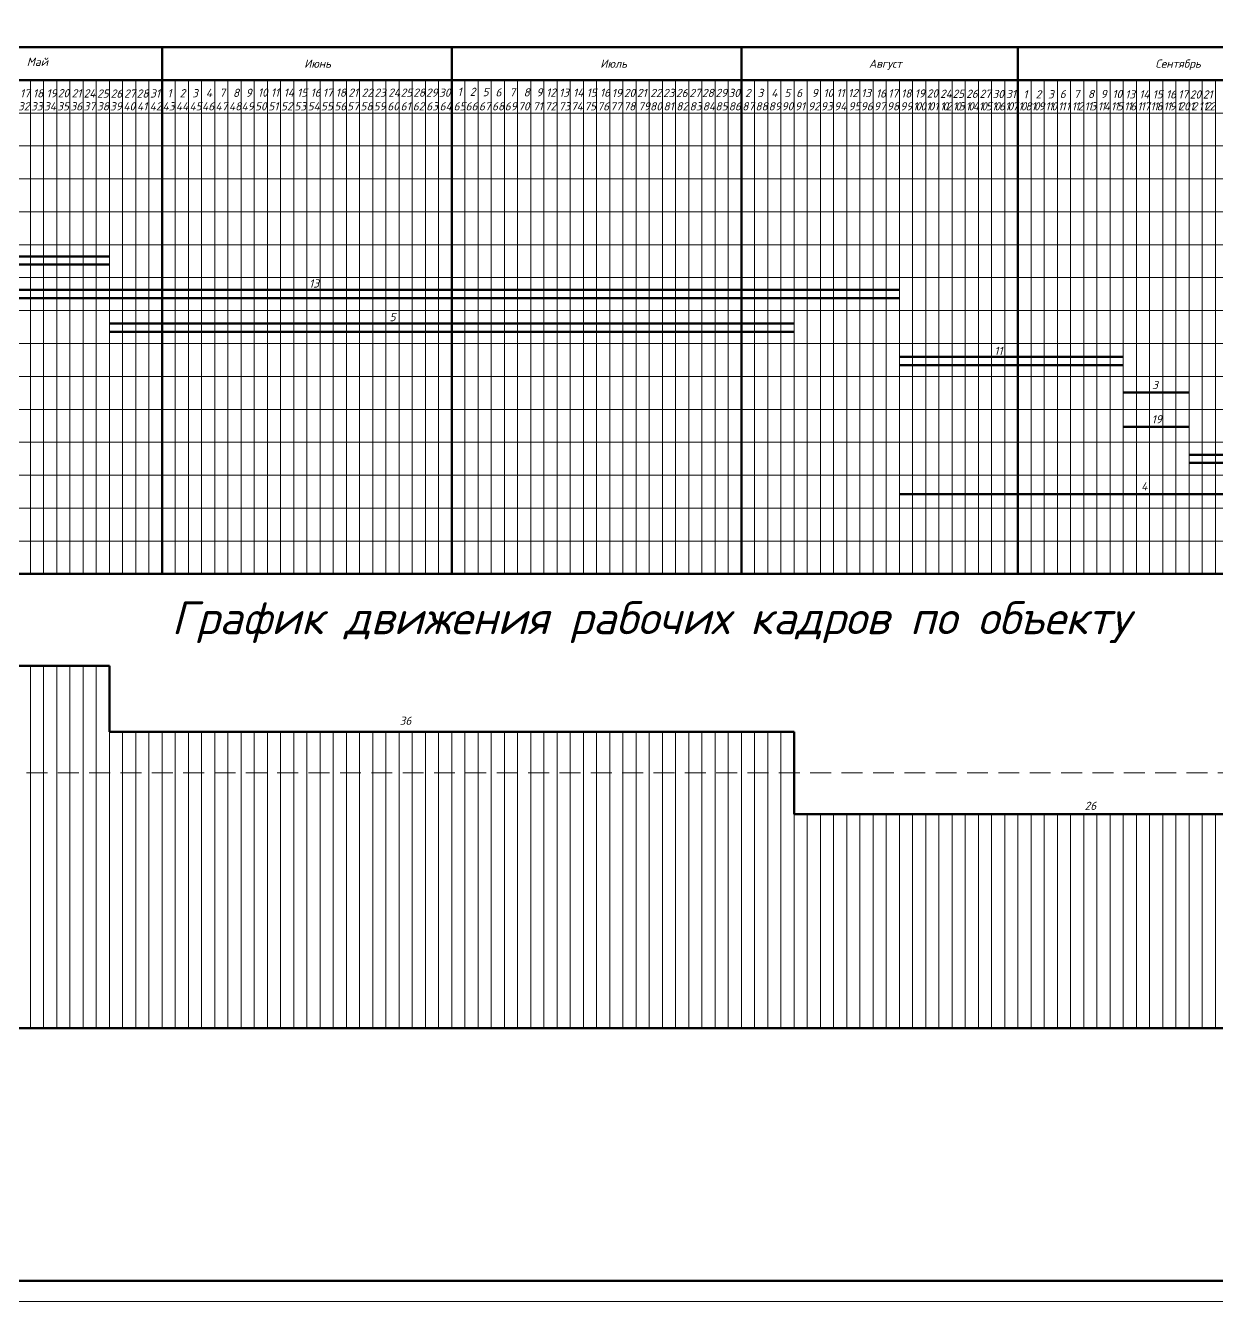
# Model space of a CAD drawing. Header units: millimetres. Extents: x 27137 to 30937, y -4667 to -569.
# Drawn here: x 28554.6 to 28844, y -3365.2 to -3055.1 of the extents above; entities that cross this region are included whole.
import ezdxf

# ---------------------------------------------------------------- set-up
doc = ezdxf.new("R2010")
doc.units = ezdxf.units.MM
doc.header["$LTSCALE"] = 0.4
doc.linetypes.add('штриховаяX2', pattern=[38.1, 25.4, -12.7])
doc.styles.get("Standard").update_dxf_attribs({"font": 'isocpeui.ttf', "height": 2.5})

msp = doc.modelspace()

# ---------------------------------------------------------------- linework, layer by layer
at = {"lineweight": 53, "ltscale": 0.5}
for p, q in [((28453.3691, -3060.4002), (28933.3691, -3060.4002)), ((28587.7691, -3068.4002), (28587.7691, -3060.4002)), ((28658.1691, -3068.4002), (28658.1691, -3060.4002)), ((28728.5691, -3140.4002), (28728.5691, -3060.4002)), ((28795.7691, -3140.4002), (28795.7691, -3060.4002)), ((28453.3691, -3068.4002), (28933.3691, -3068.4002)), ((28587.7691, -3068.4002), (28587.7691, -3140.4002)), ((28658.1691, -3140.4002), (28658.1691, -3068.4002)), ((28587.7691, -3140.4002), (28587.7691, -3188.4002)), ((28658.1691, -3188.4002), (28658.1691, -3140.4002)), ((28728.5691, -3140.4002), (28728.5691, -3188.4002)), ((28795.7691, -3188.4002), (28795.7691, -3140.4002)), ((28453.3691, -3188.4002), (28933.3691, -3188.4002)), ((28533.3691, -3210.7353), (28574.9691, -3210.7353)), ((28574.9691, -3210.7353), (28574.9691, -3220.7353)), ((28574.9691, -3210.7353), (28574.9691, -3220.7353)), ((28574.9691, -3220.7353), (28574.9691, -3226.7353)), ((28574.9691, -3226.7353), (28741.3691, -3226.7353)), ((28741.3691, -3238.7353), (28741.3691, -3226.7353)), ((28741.3691, -3226.7353), (28741.3691, -3238.7353)), ((28741.3691, -3246.7353), (28741.3691, -3238.7353)), ((28741.3691, -3238.7353), (28741.3691, -3246.7353)), ((28741.3691, -3246.7353), (28888.5691, -3246.7353)), ((28453.3691, -3298.7353), (28933.3691, -3298.7353))]:
    msp.add_line(p, q, dxfattribs=at)
at = {"lineweight": 15}
for p, q in [((28728.5691, -3060.4002), (28728.5691, -3140.4002)), ((28795.7691, -3060.4002), (28795.7691, -3140.4002)), ((28555.7691, -3068.4002), (28558.9691, -3068.4002)), ((28555.7691, -3140.4002), (28555.7691, -3068.4002)), ((28558.9691, -3068.4002), (28558.9691, -3140.4002)), ((28562.1691, -3068.4002), (28565.3691, -3068.4002)), ((28562.1691, -3140.4002), (28562.1691, -3068.4002)), ((28565.3691, -3068.4002), (28565.3691, -3140.4002)), ((28568.5691, -3068.4002), (28571.7691, -3068.4002)), ((28568.5691, -3140.849), (28568.5691, -3068.4002)), ((28571.7691, -3068.4002), (28571.7691, -3140.849)), ((28571.7691, -3140.849), (28571.7691, -3068.4369)), ((28574.9691, -3068.4002), (28578.1691, -3068.4002)), ((28574.9691, -3140.849), (28574.9691, -3068.4002)), ((28578.1691, -3068.4002), (28578.1691, -3140.4002)), ((28581.3691, -3068.4002), (28584.5691, -3068.4002)), ((28581.3691, -3140.4002), (28581.3691, -3068.4002)), ((28584.5691, -3068.4002), (28584.5691, -3140.4002)), ((28587.7691, -3068.4002), (28590.9691, -3068.4002)), ((28590.9691, -3068.4002), (28590.9691, -3140.4002)), ((28594.1691, -3068.4002), (28597.3691, -3068.4002)), ((28594.1691, -3140.4002), (28594.1691, -3068.4002)), ((28597.3691, -3068.4002), (28597.3691, -3140.4002)), ((28600.5691, -3068.4002), (28603.7691, -3068.4002)), ((28600.5691, -3140.4002), (28600.5691, -3068.4002)), ((28603.7691, -3068.4002), (28603.7691, -3140.4002)), ((28606.9691, -3068.4002), (28610.1691, -3068.4002)), ((28606.9691, -3140.4002), (28606.9691, -3068.4002)), ((28610.1691, -3068.4002), (28610.1691, -3140.4002)), ((28613.3691, -3068.4002), (28616.5691, -3068.4002)), ((28613.3691, -3140.4002), (28613.3691, -3068.4002)), ((28616.5691, -3068.4002), (28616.5691, -3140.4002)), ((28619.7691, -3068.4002), (28622.9691, -3068.4002)), ((28619.7691, -3140.4002), (28619.7691, -3068.4002)), ((28622.9691, -3068.4002), (28622.9691, -3140.4002)), ((28626.1691, -3068.4002), (28629.3691, -3068.4002)), ((28626.1691, -3140.4002), (28626.1691, -3068.4002)), ((28629.3691, -3068.4002), (28629.3691, -3140.4002)), ((28632.5691, -3068.4002), (28635.7691, -3068.4002)), ((28635.7691, -3068.4002), (28635.7691, -3140.4002)), ((28635.7691, -3140.4002), (28635.7691, -3068.4002)), ((28638.9691, -3068.4002), (28642.1691, -3068.4002)), ((28638.9691, -3140.4002), (28638.9691, -3068.4002)), ((28642.1691, -3068.4002), (28642.1691, -3140.4002)), ((28645.3691, -3068.4002), (28648.5691, -3068.4002)), ((28645.3691, -3140.4002), (28645.3691, -3068.4002)), ((28648.5691, -3068.4002), (28648.5691, -3140.4002)), ((28651.7691, -3068.4002), (28654.9691, -3068.4002)), ((28651.7691, -3068.4002), (28651.7691, -3140.4002)), ((28658.1691, -3068.4002), (28661.3691, -3068.4002)), ((28661.3691, -3068.4002), (28661.3691, -3140.4002)), ((28664.5691, -3068.4002), (28667.7691, -3068.4002)), ((28664.5691, -3140.4002), (28664.5691, -3068.4002)), ((28667.7691, -3068.4002), (28667.7691, -3140.4002)), ((28670.9691, -3068.4002), (28674.1691, -3068.4002)), ((28670.9691, -3140.4002), (28670.9691, -3068.4002)), ((28674.1691, -3068.4002), (28674.1691, -3140.4002)), ((28677.3691, -3068.4002), (28680.5691, -3068.4002)), ((28677.3691, -3140.4002), (28677.3691, -3068.4002)), ((28680.5691, -3068.4002), (28680.5691, -3140.4002)), ((28680.5691, -3068.4002), (28680.5691, -3140.4002)), ((28683.7691, -3068.4002), (28683.7691, -3140.4002)), ((28686.9691, -3068.4002), (28686.9691, -3140.4002)), ((28690.1691, -3068.4002), (28690.1691, -3140.4002)), ((28690.1691, -3140.4002), (28690.1691, -3068.4002)), ((28693.3691, -3068.4002), (28693.3691, -3140.4002)), ((28693.3691, -3140.4002), (28693.3691, -3068.4002)), ((28696.5691, -3068.4002), (28696.5691, -3140.4002)), ((28696.5691, -3140.4002), (28696.5691, -3068.4002)), ((28699.7691, -3068.4002), (28699.7691, -3140.4002)), ((28699.7691, -3140.4002), (28699.7691, -3068.4002)), ((28702.9691, -3068.4002), (28702.9691, -3140.4002)), ((28702.9691, -3140.4002), (28702.9691, -3068.4002)), ((28706.1691, -3068.4002), (28706.1691, -3140.4002)), ((28706.1691, -3140.4002), (28706.1691, -3068.4002)), ((28709.3691, -3068.4002), (28709.3691, -3140.4002)), ((28709.3691, -3140.4002), (28709.3691, -3068.4002)), ((28712.5691, -3068.4002), (28712.5691, -3140.4002)), ((28712.5691, -3140.4002), (28712.5691, -3068.4002)), ((28715.7691, -3068.4002), (28715.7691, -3140.4002)), ((28715.7691, -3140.4002), (28715.7691, -3068.4002)), ((28718.9691, -3068.4002), (28718.9691, -3140.4002)), ((28718.9691, -3140.4002), (28718.9691, -3068.4002)), ((28722.1691, -3068.4002), (28722.1691, -3140.4002)), ((28722.1691, -3140.4002), (28722.1691, -3068.4002)), ((28725.3691, -3068.4002), (28725.3691, -3140.4002)), ((28725.3691, -3140.4002), (28725.3691, -3068.4002)), ((28725.3691, -3140.4002), (28725.3691, -3068.4369)), ((28731.7691, -3068.4002), (28731.7691, -3140.4002)), ((28731.7691, -3140.4002), (28731.7691, -3068.4002)), ((28734.9691, -3068.4002), (28734.9691, -3140.4002)), ((28734.9691, -3140.4002), (28734.9691, -3068.4002)), ((28734.9691, -3140.4002), (28734.9691, -3068.4369)), ((28738.1691, -3068.4002), (28738.1691, -3140.4002)), ((28738.1691, -3140.4002), (28738.1691, -3068.4002)), ((28741.3691, -3068.4002), (28741.3691, -3140.4002)), ((28744.5691, -3068.4002), (28744.5691, -3140.4002)), ((28744.5691, -3140.4002), (28744.5691, -3068.4002)), ((28747.7691, -3068.4002), (28747.7691, -3140.4002)), ((28747.7691, -3140.4002), (28747.7691, -3068.4002)), ((28750.9691, -3068.4002), (28750.9691, -3140.4002)), ((28754.1691, -3068.4002), (28754.1691, -3140.4002)), ((28754.1691, -3140.4002), (28754.1691, -3068.4002)), ((28757.3691, -3068.4002), (28757.3691, -3140.4002)), ((28757.3691, -3140.4002), (28757.3691, -3068.4002)), ((28760.5691, -3068.4002), (28760.5691, -3140.4002)), ((28760.5691, -3140.4002), (28760.5691, -3068.4002)), ((28763.7691, -3068.4002), (28763.7691, -3140.4002)), ((28763.7691, -3140.4002), (28763.7691, -3068.4002)), ((28766.9691, -3068.4002), (28766.9691, -3140.4002)), ((28766.9691, -3140.4002), (28766.9691, -3068.4002)), ((28770.1691, -3068.4002), (28770.1691, -3140.4002)), ((28770.1691, -3140.4002), (28770.1691, -3068.4002)), ((28773.3691, -3068.4002), (28773.3691, -3140.4002)), ((28773.3691, -3140.4002), (28773.3691, -3068.4002)), ((28776.5691, -3068.4002), (28776.5691, -3140.4002)), ((28776.5691, -3140.4002), (28776.5691, -3068.4002)), ((28779.7691, -3068.4002), (28779.7691, -3140.4002)), ((28779.7691, -3140.4002), (28779.7691, -3068.4002)), ((28782.9691, -3068.4002), (28782.9691, -3140.4002)), ((28782.9691, -3140.4002), (28782.9691, -3068.4002)), ((28786.1691, -3068.4002), (28786.1691, -3140.4002)), ((28789.3691, -3068.4002), (28789.3691, -3140.4002)), ((28789.3691, -3140.4002), (28789.3691, -3068.4002)), ((28789.3691, -3140.4002), (28789.3691, -3068.4002)), ((28792.5691, -3068.4002), (28792.5691, -3140.4002)), ((28792.5691, -3140.4002), (28792.5691, -3068.4002)), ((28798.9691, -3068.4002), (28798.9691, -3140.4002)), ((28798.9691, -3140.4002), (28798.9691, -3068.4002)), ((28798.9691, -3140.4002), (28798.9691, -3068.4002)), ((28802.1691, -3068.4002), (28802.1691, -3140.4002)), ((28802.1691, -3140.4002), (28802.1691, -3068.4002)), ((28805.3691, -3068.4002), (28805.3691, -3140.4002)), ((28805.3691, -3068.4002), (28805.3691, -3140.4002)), ((28808.5691, -3140.4002), (28808.5691, -3068.4002)), ((28811.7691, -3068.4002), (28811.7691, -3140.4002)), ((28814.9691, -3068.4002), (28814.9691, -3140.4002)), ((28814.9691, -3068.4002), (28814.9691, -3140.4002)), ((28818.1691, -3140.4002), (28818.1691, -3068.4002)), ((28821.3691, -3068.4002), (28821.3691, -3140.4002)), ((28824.5691, -3068.4002), (28824.5691, -3140.4002)), ((28824.5691, -3140.4002), (28824.5691, -3068.4002)), ((28827.7691, -3068.4002), (28827.7691, -3140.4002)), ((28827.7691, -3140.4002), (28827.7691, -3068.4002)), ((28830.9691, -3068.4002), (28830.9691, -3140.4002)), ((28830.9691, -3140.4002), (28830.9691, -3068.4002)), ((28834.1691, -3068.4002), (28834.1691, -3140.4002)), ((28834.1691, -3140.4002), (28834.1691, -3068.4002)), ((28837.3691, -3068.4002), (28837.3691, -3140.4002)), ((28840.5691, -3068.4002), (28840.5691, -3140.4002)), ((28840.5691, -3140.4002), (28840.5691, -3068.4002)), ((28843.7691, -3068.4002), (28843.7691, -3140.4002)), ((28843.7691, -3068.4002), (28843.7691, -3140.4002)), ((28843.7691, -3140.4002), (28843.7691, -3068.4002)), ((28843.7691, -3140.4002), (28843.7691, -3068.4002)), ((28933.3691, -3076.4002), (28453.3691, -3076.4002)), ((28453.3691, -3084.4002), (28933.3691, -3084.4002)), ((28453.3691, -3092.4002), (28933.3691, -3092.4002)), ((28273.3691, -3100.4002), (28933.3691, -3100.4002)), ((28453.3691, -3108.4002), (28933.3691, -3108.4002)), ((28453.3691, -3116.4002), (28933.3691, -3116.4002)), ((28453.3691, -3124.4002), (28933.3691, -3124.4002)), ((28453.3691, -3132.4002), (28933.3691, -3132.4002)), ((28638.9691, -3137.1196), (28638.9691, -3138.4511)), ((28453.3691, -3140.4002), (28933.3691, -3140.4002)), ((28453.3691, -3140.4002), (28933.3691, -3140.4002)), ((28555.7691, -3188.4002), (28555.7691, -3140.4002)), ((28558.9691, -3140.4002), (28558.9691, -3188.4002)), ((28562.1691, -3188.4002), (28562.1691, -3140.4002)), ((28565.3691, -3140.4002), (28565.3691, -3188.4002)), ((28568.5691, -3188.4002), (28568.5691, -3140.4002)), ((28571.7691, -3188.4002), (28571.7691, -3140.4002)), ((28571.7691, -3140.4002), (28571.7691, -3188.4002)), ((28574.9691, -3188.4002), (28574.9691, -3140.4002)), ((28578.1691, -3140.4002), (28578.1691, -3188.4002)), ((28581.3691, -3188.4002), (28581.3691, -3140.4002)), ((28584.5691, -3140.4002), (28584.5691, -3188.4002)), ((28590.9691, -3140.4002), (28590.9691, -3188.4002)), ((28594.1691, -3188.4002), (28594.1691, -3140.4002)), ((28597.3691, -3140.4002), (28597.3691, -3188.4002)), ((28600.5691, -3188.4002), (28600.5691, -3140.4002)), ((28603.7691, -3140.4002), (28603.7691, -3188.4002)), ((28606.9691, -3188.4002), (28606.9691, -3140.4002)), ((28610.1691, -3140.4002), (28610.1691, -3188.4002)), ((28613.3691, -3188.4002), (28613.3691, -3140.4002)), ((28616.5691, -3140.4002), (28616.5691, -3188.4002)), ((28619.7691, -3188.4002), (28619.7691, -3140.4002)), ((28622.9691, -3140.4002), (28622.9691, -3188.4002)), ((28626.1691, -3188.4002), (28626.1691, -3140.4002)), ((28629.3691, -3140.4002), (28629.3691, -3188.4002)), ((28635.7691, -3188.4002), (28635.7691, -3140.4002)), ((28635.7691, -3140.4002), (28635.7691, -3188.4002)), ((28638.9691, -3188.4002), (28638.9691, -3140.4002)), ((28642.1691, -3140.4002), (28642.1691, -3188.4002)), ((28645.3691, -3188.4002), (28645.3691, -3140.4002)), ((28648.5691, -3140.4002), (28648.5691, -3188.4002)), ((28651.7691, -3140.4002), (28651.7691, -3188.4002)), ((28661.3691, -3140.4002), (28661.3691, -3188.4002)), ((28664.5691, -3188.4002), (28664.5691, -3140.4002)), ((28667.7691, -3140.4002), (28667.7691, -3188.4002)), ((28670.9691, -3188.4002), (28670.9691, -3140.4002)), ((28674.1691, -3140.4002), (28674.1691, -3188.4002)), ((28677.3691, -3188.4002), (28677.3691, -3140.4002)), ((28680.5691, -3140.4002), (28680.5691, -3188.4002)), ((28680.5691, -3140.4002), (28680.5691, -3188.4002)), ((28683.7691, -3140.4002), (28683.7691, -3188.4002)), ((28686.9691, -3140.4002), (28686.9691, -3188.4002)), ((28690.1691, -3188.4002), (28690.1691, -3140.4002)), ((28690.1691, -3140.4002), (28690.1691, -3188.4002)), ((28693.3691, -3188.4002), (28693.3691, -3140.4002)), ((28693.3691, -3140.4002), (28693.3691, -3188.4002)), ((28696.5691, -3188.4002), (28696.5691, -3140.4002)), ((28696.5691, -3140.4002), (28696.5691, -3188.4002)), ((28699.7691, -3188.4002), (28699.7691, -3140.4002)), ((28699.7691, -3140.4002), (28699.7691, -3188.4002)), ((28702.9691, -3188.4002), (28702.9691, -3140.4002)), ((28702.9691, -3140.4002), (28702.9691, -3188.4002)), ((28706.1691, -3188.4002), (28706.1691, -3140.4002)), ((28706.1691, -3140.4002), (28706.1691, -3188.4002)), ((28709.3691, -3188.4002), (28709.3691, -3140.4002)), ((28709.3691, -3140.4002), (28709.3691, -3188.4002)), ((28712.5691, -3188.4002), (28712.5691, -3140.4002)), ((28712.5691, -3140.4002), (28712.5691, -3188.4002)), ((28715.7691, -3188.4002), (28715.7691, -3140.4002)), ((28715.7691, -3140.4002), (28715.7691, -3188.4002)), ((28718.9691, -3188.4002), (28718.9691, -3140.4002)), ((28718.9691, -3140.4002), (28718.9691, -3188.4002)), ((28722.1691, -3188.4002), (28722.1691, -3140.4002)), ((28722.1691, -3140.4002), (28722.1691, -3188.4002)), ((28725.3691, -3188.4002), (28725.3691, -3140.4002)), ((28725.3691, -3188.4002), (28725.3691, -3140.4002)), ((28725.3691, -3140.4002), (28725.3691, -3188.4002)), ((28728.5691, -3188.4002), (28728.5691, -3140.4002)), ((28731.7691, -3188.4002), (28731.7691, -3140.4002)), ((28731.7691, -3140.4002), (28731.7691, -3188.4002)), ((28734.9691, -3188.4002), (28734.9691, -3140.4002)), ((28734.9691, -3188.4002), (28734.9691, -3140.4002)), ((28734.9691, -3140.4002), (28734.9691, -3188.4002)), ((28738.1691, -3188.4002), (28738.1691, -3140.4002)), ((28738.1691, -3140.4002), (28738.1691, -3188.4002)), ((28741.3691, -3140.4002), (28741.3691, -3188.4002)), ((28744.5691, -3188.4002), (28744.5691, -3140.4002)), ((28744.5691, -3140.4002), (28744.5691, -3188.4002)), ((28747.7691, -3188.4002), (28747.7691, -3140.4002)), ((28747.7691, -3140.4002), (28747.7691, -3188.4002)), ((28750.9691, -3140.4002), (28750.9691, -3188.4002)), ((28754.1691, -3188.4002), (28754.1691, -3140.4002)), ((28754.1691, -3140.4002), (28754.1691, -3188.4002)), ((28757.3691, -3188.4002), (28757.3691, -3140.4002)), ((28757.3691, -3140.4002), (28757.3691, -3188.4002)), ((28760.5691, -3188.4002), (28760.5691, -3140.4002)), ((28760.5691, -3140.4002), (28760.5691, -3188.4002)), ((28763.7691, -3188.4002), (28763.7691, -3140.4002)), ((28763.7691, -3140.4002), (28763.7691, -3188.4002)), ((28766.9691, -3188.4002), (28766.9691, -3140.4002)), ((28766.9691, -3140.4002), (28766.9691, -3188.4002)), ((28770.1691, -3188.4002), (28770.1691, -3140.4002)), ((28770.1691, -3140.4002), (28770.1691, -3188.4002)), ((28773.3691, -3188.4002), (28773.3691, -3140.4002)), ((28773.3691, -3140.4002), (28773.3691, -3188.4002)), ((28776.5691, -3188.4002), (28776.5691, -3140.4002)), ((28776.5691, -3140.4002), (28776.5691, -3188.4002)), ((28779.7691, -3188.4002), (28779.7691, -3140.4002)), ((28779.7691, -3140.4002), (28779.7691, -3188.4002)), ((28782.9691, -3188.4002), (28782.9691, -3140.4002)), ((28782.9691, -3140.4002), (28782.9691, -3188.4002)), ((28786.1691, -3140.4002), (28786.1691, -3188.4002)), ((28789.3691, -3188.4002), (28789.3691, -3140.4002)), ((28789.3691, -3188.4002), (28789.3691, -3140.4002)), ((28789.3691, -3140.4002), (28789.3691, -3188.4002)), ((28792.5691, -3188.4002), (28792.5691, -3140.4002)), ((28792.5691, -3140.4002), (28792.5691, -3188.4002)), ((28795.7691, -3140.4002), (28795.7691, -3188.4002)), ((28798.9691, -3188.4002), (28798.9691, -3140.4002)), ((28798.9691, -3188.4002), (28798.9691, -3140.4002)), ((28798.9691, -3140.4002), (28798.9691, -3188.4002)), ((28802.1691, -3188.4002), (28802.1691, -3140.4002)), ((28802.1691, -3140.4002), (28802.1691, -3188.4002)), ((28805.3691, -3140.4002), (28805.3691, -3188.4002)), ((28805.3691, -3140.4002), (28805.3691, -3188.4002)), ((28808.5691, -3188.4002), (28808.5691, -3140.4002)), ((28811.7691, -3140.4002), (28811.7691, -3188.4002)), ((28814.9691, -3140.4002), (28814.9691, -3188.4002)), ((28814.9691, -3140.4002), (28814.9691, -3188.4002)), ((28818.1691, -3188.4002), (28818.1691, -3140.4002)), ((28821.3691, -3140.4002), (28821.3691, -3188.4002)), ((28824.5691, -3188.4002), (28824.5691, -3140.4002)), ((28824.5691, -3140.4002), (28824.5691, -3188.4002)), ((28827.7691, -3188.4002), (28827.7691, -3140.4002)), ((28827.7691, -3140.4002), (28827.7691, -3188.4002)), ((28830.9691, -3188.4002), (28830.9691, -3140.4002)), ((28830.9691, -3140.4002), (28830.9691, -3188.4002)), ((28834.1691, -3188.4002), (28834.1691, -3140.4002)), ((28834.1691, -3140.4002), (28834.1691, -3188.4002)), ((28837.3691, -3140.4002), (28837.3691, -3188.4002)), ((28840.5691, -3188.4002), (28840.5691, -3140.4002)), ((28840.5691, -3140.4002), (28840.5691, -3188.4002)), ((28843.7691, -3188.4002), (28843.7691, -3140.4002)), ((28843.7691, -3188.4002), (28843.7691, -3140.4002)), ((28843.7691, -3140.4002), (28843.7691, -3188.4002)), ((28843.7691, -3140.4002), (28843.7691, -3188.4002)), ((28453.3691, -3148.4002), (28933.3691, -3148.4002)), ((28453.3691, -3156.4002), (28933.3691, -3156.4002)), ((28453.3691, -3164.4002), (28933.3691, -3164.4002)), ((28453.3691, -3172.4002), (28933.3691, -3172.4002)), ((28453.3691, -3180.4002), (28933.3691, -3180.4002)), ((28555.7691, -3210.7353), (28555.7691, -3298.7353)), ((28558.9691, -3298.7353), (28558.9691, -3210.7353)), ((28562.1691, -3210.7353), (28562.1691, -3298.7353)), ((28565.3691, -3298.7353), (28565.3691, -3210.7353)), ((28568.5691, -3210.7353), (28568.5691, -3298.7353)), ((28568.5691, -3298.7353), (28568.5691, -3210.7353)), ((28571.7691, -3298.7353), (28571.7691, -3210.7353)), ((28574.9691, -3226.7353), (28574.9691, -3298.7353)), ((28578.1691, -3298.7353), (28578.1691, -3226.7353)), ((28581.3691, -3226.7353), (28581.3691, -3298.7353)), ((28584.5691, -3226.7353), (28584.5691, -3298.7353)), ((28587.7691, -3226.7353), (28587.7691, -3298.7353)), ((28590.9691, -3298.7353), (28590.9691, -3226.7353)), ((28594.1691, -3226.7353), (28594.1691, -3298.7353)), ((28597.3691, -3298.7353), (28597.3691, -3226.7353)), ((28600.5691, -3226.7353), (28600.5691, -3298.7353)), ((28603.7691, -3298.7353), (28603.7691, -3226.7353)), ((28606.9691, -3226.7353), (28606.9691, -3298.7353)), ((28610.1691, -3298.7353), (28610.1691, -3226.7353)), ((28613.3691, -3226.7353), (28613.3691, -3298.7353)), ((28616.5691, -3298.7353), (28616.5691, -3226.7353)), ((28619.7691, -3226.7353), (28619.7691, -3298.7353)), ((28622.9691, -3298.7353), (28622.9691, -3226.7353)), ((28626.1691, -3226.7353), (28626.1691, -3298.7353)), ((28632.5691, -3226.7353), (28632.5691, -3298.7353)), ((28632.5691, -3298.7353), (28632.5691, -3226.7353)), ((28635.7691, -3298.7353), (28635.7691, -3226.7353)), ((28638.9691, -3226.7353), (28638.9691, -3298.7353)), ((28642.1691, -3298.7353), (28642.1691, -3226.7353)), ((28645.3691, -3226.7353), (28645.3691, -3298.7353)), ((28648.5691, -3226.7353), (28648.5691, -3298.7353)), ((28651.7691, -3226.7353), (28651.7691, -3298.7353)), ((28654.9691, -3298.7353), (28654.9691, -3226.7353)), ((28658.1691, -3226.7353), (28658.1691, -3298.7353)), ((28661.3691, -3298.7353), (28661.3691, -3226.7353)), ((28664.5691, -3226.7353), (28664.5691, -3298.7353)), ((28667.7691, -3298.7353), (28667.7691, -3226.7353)), ((28670.9691, -3226.7353), (28670.9691, -3298.7353)), ((28674.1691, -3298.7353), (28674.1691, -3226.7353)), ((28677.3691, -3226.7353), (28677.3691, -3298.7353)), ((28677.3691, -3226.7353), (28677.3691, -3298.7353)), ((28680.5691, -3226.7353), (28680.5691, -3298.7353)), ((28683.7691, -3226.7353), (28683.7691, -3298.7353)), ((28686.9691, -3298.7353), (28686.9691, -3226.7353)), ((28686.9691, -3226.7353), (28686.9691, -3298.7353)), ((28690.1691, -3226.7353), (28690.1691, -3298.7353)), ((28690.1691, -3298.7353), (28690.1691, -3226.7353)), ((28693.3691, -3298.7353), (28693.3691, -3226.7353)), ((28693.3691, -3226.7353), (28693.3691, -3298.7353)), ((28696.5691, -3226.7353), (28696.5691, -3298.7353)), ((28696.5691, -3298.7353), (28696.5691, -3226.7353)), ((28699.7691, -3298.7353), (28699.7691, -3226.7353)), ((28699.7691, -3226.7353), (28699.7691, -3298.7353)), ((28702.9691, -3226.7353), (28702.9691, -3298.7353)), ((28702.9691, -3298.7353), (28702.9691, -3226.7353)), ((28706.1691, -3298.7353), (28706.1691, -3226.7353)), ((28706.1691, -3226.7353), (28706.1691, -3298.7353)), ((28709.3691, -3226.7353), (28709.3691, -3298.7353)), ((28709.3691, -3298.7353), (28709.3691, -3226.7353)), ((28712.5691, -3298.7353), (28712.5691, -3226.7353)), ((28712.5691, -3226.7353), (28712.5691, -3298.7353)), ((28715.7691, -3226.7353), (28715.7691, -3298.7353)), ((28715.7691, -3298.7353), (28715.7691, -3226.7353)), ((28718.9691, -3298.7353), (28718.9691, -3226.7353)), ((28718.9691, -3226.7353), (28718.9691, -3298.7353)), ((28722.1691, -3226.7353), (28722.1691, -3298.7353)), ((28722.1691, -3298.7353), (28722.1691, -3226.7353)), ((28722.1691, -3298.7353), (28722.1691, -3226.7353)), ((28725.3691, -3298.7353), (28725.3691, -3226.7353)), ((28725.3691, -3226.7353), (28725.3691, -3298.7353)), ((28728.5691, -3226.7353), (28728.5691, -3298.7353)), ((28728.5691, -3298.7353), (28728.5691, -3226.7353)), ((28731.7691, -3298.7353), (28731.7691, -3226.7353)), ((28731.7691, -3226.7353), (28731.7691, -3298.7353)), ((28731.7691, -3298.7353), (28731.7691, -3226.7353)), ((28734.9691, -3226.7353), (28734.9691, -3298.7353)), ((28734.9691, -3298.7353), (28734.9691, -3226.7353)), ((28738.1691, -3226.7353), (28738.1691, -3298.7353)), ((28741.3691, -3298.7353), (28741.3691, -3246.7353)), ((28741.3691, -3246.7353), (28741.3691, -3298.7353)), ((28744.5691, -3298.7353), (28744.5691, -3246.7353)), ((28744.5691, -3246.7353), (28744.5691, -3298.7353)), ((28747.7691, -3246.7353), (28747.7691, -3298.7353)), ((28750.9691, -3298.7353), (28750.9691, -3246.7353)), ((28750.9691, -3246.7353), (28750.9691, -3298.7353)), ((28754.1691, -3246.7353), (28754.1691, -3298.7353)), ((28754.1691, -3298.7353), (28754.1691, -3246.7353)), ((28757.3691, -3298.7353), (28757.3691, -3246.7353)), ((28757.3691, -3246.7353), (28757.3691, -3298.7353)), ((28760.5691, -3246.7353), (28760.5691, -3298.7353)), ((28760.5691, -3298.7353), (28760.5691, -3246.7353)), ((28763.7691, -3298.7353), (28763.7691, -3246.7353)), ((28763.7691, -3246.7353), (28763.7691, -3298.7353)), ((28766.9691, -3246.7353), (28766.9691, -3298.7353)), ((28766.9691, -3298.7353), (28766.9691, -3246.7353)), ((28770.1691, -3298.7353), (28770.1691, -3246.7353)), ((28770.1691, -3246.7353), (28770.1691, -3298.7353)), ((28773.3691, -3246.7353), (28773.3691, -3298.7353)), ((28773.3691, -3298.7353), (28773.3691, -3246.7353)), ((28776.5691, -3298.7353), (28776.5691, -3246.7353)), ((28776.5691, -3246.7353), (28776.5691, -3298.7353)), ((28779.7691, -3246.7353), (28779.7691, -3298.7353)), ((28779.7691, -3298.7353), (28779.7691, -3246.7353)), ((28782.9691, -3246.7353), (28782.9691, -3298.7353)), ((28786.1691, -3246.7353), (28786.1691, -3298.7353)), ((28786.1691, -3298.7353), (28786.1691, -3246.7353)), ((28786.1691, -3298.7353), (28786.1691, -3246.7353)), ((28789.3691, -3298.7353), (28789.3691, -3246.7353)), ((28789.3691, -3246.7353), (28789.3691, -3298.7353)), ((28792.5691, -3246.7353), (28792.5691, -3298.7353)), ((28795.7691, -3298.7353), (28795.7691, -3246.7353)), ((28795.7691, -3246.7353), (28795.7691, -3298.7353)), ((28795.7691, -3298.7353), (28795.7691, -3246.7353)), ((28798.9691, -3246.7353), (28798.9691, -3298.7353)), ((28798.9691, -3298.7353), (28798.9691, -3246.7353)), ((28802.1691, -3246.7353), (28802.1691, -3298.7353)), ((28802.1691, -3246.7353), (28802.1691, -3298.7353)), ((28805.3691, -3298.7353), (28805.3691, -3246.7353)), ((28808.5691, -3246.7353), (28808.5691, -3298.7353)), ((28811.7691, -3246.7353), (28811.7691, -3298.7353)), ((28811.7691, -3246.7353), (28811.7691, -3298.7353)), ((28814.9691, -3298.7353), (28814.9691, -3246.7353)), ((28818.1691, -3246.7353), (28818.1691, -3298.7353)), ((28821.3691, -3298.7353), (28821.3691, -3246.7353)), ((28821.3691, -3246.7353), (28821.3691, -3298.7353)), ((28824.5691, -3246.7353), (28824.5691, -3298.7353)), ((28824.5691, -3298.7353), (28824.5691, -3246.7353)), ((28827.7691, -3298.7353), (28827.7691, -3246.7353)), ((28827.7691, -3246.7353), (28827.7691, -3298.7353)), ((28830.9691, -3246.7353), (28830.9691, -3298.7353)), ((28830.9691, -3298.7353), (28830.9691, -3246.7353)), ((28834.1691, -3246.7353), (28834.1691, -3298.7353)), ((28837.3691, -3298.7353), (28837.3691, -3246.7353)), ((28837.3691, -3246.7353), (28837.3691, -3298.7353)), ((28840.5691, -3298.7353), (28840.5691, -3246.7353)), ((28840.5691, -3246.7353), (28840.5691, -3298.7353)), ((28840.5691, -3246.7353), (28840.5691, -3298.7353)), ((28840.5691, -3298.7353), (28840.5691, -3246.7353)), ((28843.7691, -3298.7353), (28843.7691, -3246.7353)), ((28843.7691, -3246.7353), (28843.7691, -3298.7353))]:
    msp.add_line(p, q, dxfattribs=at)
at = {"color": 0, "lineweight": 15}
for p, q in [((28632.5691, -3140.4002), (28632.5691, -3068.4002)), ((28654.9691, -3068.4002), (28654.9691, -3140.4002)), ((28786.1691, -3140.4002), (28786.1691, -3068.4002)), ((28808.5691, -3068.4002), (28808.5691, -3140.4002)), ((28818.1691, -3068.4002), (28818.1691, -3140.4002)), ((28840.5691, -3140.4002), (28840.5691, -3068.4002)), ((28632.5691, -3188.4002), (28632.5691, -3140.4002)), ((28654.9691, -3140.4002), (28654.9691, -3188.4002)), ((28786.1691, -3188.4002), (28786.1691, -3140.4002)), ((28808.5691, -3140.4002), (28808.5691, -3188.4002)), ((28818.1691, -3140.4002), (28818.1691, -3188.4002)), ((28840.5691, -3188.4002), (28840.5691, -3140.4002)), ((28629.3691, -3298.7353), (28629.3691, -3226.7353)), ((28782.9691, -3298.7353), (28782.9691, -3246.7353)), ((28792.5691, -3298.7353), (28792.5691, -3246.7353)), ((28805.3691, -3246.7353), (28805.3691, -3298.7353)), ((28814.9691, -3246.7353), (28814.9691, -3298.7353)), ((28837.3691, -3298.7353), (28837.3691, -3246.7353))]:
    msp.add_line(p, q, dxfattribs=at)
at = {"lineweight": 70}
for p, q in [((28523.7691, -3111.2273), (28574.9691, -3111.2273)), ((28523.7691, -3113.2273), (28574.9691, -3113.2273)), ((28533.3691, -3119.3747), (28766.9691, -3119.3747)), ((28533.3691, -3121.3747), (28766.9691, -3121.3747)), ((28574.9691, -3127.556), (28741.3691, -3127.556)), ((28574.9691, -3129.556), (28741.3691, -3129.556)), ((28766.9691, -3135.6452), (28821.3691, -3135.6452)), ((28766.9691, -3137.6452), (28821.3691, -3137.6452)), ((28821.3691, -3144.2942), (28837.3691, -3144.2942)), ((28821.3691, -3152.6101), (28837.3691, -3152.6101)), ((28837.3691, -3159.4157), (28872.5691, -3159.4157)), ((28837.3691, -3161.4157), (28872.5691, -3161.4157)), ((28766.9691, -3169.0422), (28888.5691, -3169.0422))]:
    msp.add_line(p, q, dxfattribs=at)
at = {"lineweight": 15, "ltscale": 0.5}
for p, q in [((28683.7691, -3121.3747), (28683.7691, -3140.4002)), ((28686.9691, -3121.3747), (28686.9691, -3140.4002)), ((28696.5691, -3121.3747), (28696.5691, -3140.4002)), ((28683.7691, -3140.4002), (28683.7691, -3188.4002)), ((28686.9691, -3140.4002), (28686.9691, -3188.4002)), ((28696.5691, -3140.4002), (28696.5691, -3188.4002)), ((28574.9691, -3226.7353), (28574.9691, -3298.7353)), ((28680.5691, -3226.7353), (28680.5691, -3298.7353)), ((28683.7691, -3226.7353), (28683.7691, -3298.7353)), ((28693.3691, -3226.7353), (28693.3691, -3298.7353))]:
    msp.add_line(p, q, dxfattribs=at)
at = {"linetype": 'штриховаяX2', "lineweight": 15, "ltscale": 0.5}
msp.add_line((28440.5118, -3236.7353), (28934.8031, -3236.7353), dxfattribs=at)
at = {"color": 7, "lineweight": 15}
msp.add_lwpolyline([(28249.1837, -3365.1633), (29090.1837, -3365.1633), (29090.1837, -2771.1633), (28249.1837, -2771.1633)], close=True, dxfattribs=at)
at = {"lineweight": 15, "const_width": 0.6}
msp.add_lwpolyline([(28269.1837, -3360.1633), (29085.1837, -3360.1633), (29085.1837, -2776.1633), (28269.1837, -2776.1633)], close=True, dxfattribs=at)
msp.add_lwpolyline([(28269.1837, -2776.1633), (29085.1837, -2776.1633), (29085.1837, -3360.1633), (28269.1837, -3360.1633)], dxfattribs=at)

# ---------------------------------------------------------------- texts
at = {"lineweight": 15, "attachment_point": 1}
for s, width, gutter_width, insert, char_height in [('Май', 64.209377, 12.5, (28554.8792, -3062.9692), 2), ('Июнь', 64.209377, 12.5, (28622.2876, -3063.3987), 2), ('Июль', 64.209377, 12.5, (28694.262, -3063.3987), 2), ('{\\fISOCPEUR|b0|i1|c204|p34;Август}', 64.209377, 12.5, (28759.5466, -3063.3987), 2), ('{\\fISOCPEUR|b0|i1|c204|p34;Сентябрь}', 64.209377, 12.5, (28829.1817, -3063.3987), 2), ('17', 8.923798, 12.5, (28553.2385, -3070.6112), 2), ('18', 8.923798, 12.5, (28556.3823, -3070.6112), 2), ('19', 8.923798, 12.5, (28559.6702, -3070.6112), 2), ('20', 8.923798, 12.5, (28562.4249, -3070.5711), 2), ('21', 8.923798, 12.5, (28565.7862, -3070.6112), 2), ('24', 8.923798, 12.5, (28568.7007, -3070.6303), 2), ('25', 8.923798, 12.5, (28571.9705, -3070.6647), 2), ('26', 8.923798, 12.5, (28575.2867, -3070.6647), 2), ('27', 8.923798, 12.5, (28578.5338, -3070.6647), 2), ('28', 8.923798, 12.5, (28581.5987, -3070.6647), 2), ('31', 8.923798, 12.5, (28584.8483, -3070.6426), 2), ('1', 8.923798, 12.5, (28589.05, -3070.5806), 2), ('2', 8.923798, 12.5, (28592.0373, -3070.5806), 2), ('3', 8.923798, 12.5, (28595.0608, -3070.5806), 2), ('4', 8.923798, 12.5, (28598.4083, -3070.5104), 2), ('7', 8.923798, 12.5, (28601.6938, -3070.4581), 2), ('8', 8.923798, 12.5, (28604.9959, -3070.4928), 2), ('9', 8.923798, 12.5, (28608.0888, -3070.4928), 2), ('10', 8.923798, 12.5, (28611.0497, -3070.4224), 2), ('11', 8.923798, 12.5, (28614.1935, -3070.4224), 2), ('14', 8.923798, 12.5, (28617.3253, -3070.4534), 2), ('15', 8.923798, 12.5, (28620.5844, -3070.4534), 2), ('16', 8.923798, 12.5, (28623.8435, -3070.4534), 2), ('17', 8.923798, 12.5, (28626.8142, -3070.4534), 2), ('18', 8.923798, 12.5, (28629.9579, -3070.4534), 2), ('21', 8.923798, 12.5, (28633.0121, -3070.4543), 2), ('22', 8.923798, 12.5, (28636.2408, -3070.4543), 2), ('23', 8.923798, 12.5, (28639.3624, -3070.4543), 2), ('24', 8.923798, 12.5, (28642.7072, -3070.4543), 2), ('25', 8.923798, 12.5, (28645.7362, -3070.4543), 2), ('28', 8.923798, 12.5, (28648.794, -3070.4474), 2), ('29', 8.923798, 12.5, (28651.892, -3070.4474), 2), ('30', 8.923798, 12.5, (28655.0671, -3070.4474), 2), ('1', 8.923798, 12.5, (28659.5716, -3070.2441), 2), ('2', 8.923798, 12.5, (28662.5588, -3070.2441), 2), ('5', 8.923798, 12.5, (28665.6678, -3070.3123), 2), ('6', 8.923798, 12.5, (28668.7877, -3070.378), 2), ('7', 8.923798, 12.5, (28672.1872, -3070.378), 2), ('8', 8.923798, 12.5, (28675.6301, -3070.378), 2), ('9', 8.923798, 12.5, (28678.723, -3070.378), 2), ('12', 8.923798, 12.5, (28681.1065, -3070.4273), 2), ('13', 8.923798, 12.5, (28684.2695, -3070.4498), 2), ('14', 8.923798, 12.5, (28687.6728, -3070.4498), 2), ('15', 8.923798, 12.5, (28690.932, -3070.4498), 2), ('16', 8.923798, 12.5, (28694.1911, -3070.4498), 2), ('19', 8.923798, 12.5, (28697.0559, -3070.526), 2), ('20', 8.923798, 12.5, (28699.9977, -3070.526), 2), ('21', 8.923798, 12.5, (28703.1719, -3070.526), 2), ('22', 8.923798, 12.5, (28706.4006, -3070.526), 2), ('23', 8.923798, 12.5, (28709.5222, -3070.526), 2), ('26', 8.923798, 12.5, (28712.6742, -3070.5172), 2), ('27', 8.923798, 12.5, (28715.9214, -3070.5172), 2), ('28', 8.923798, 12.5, (28718.9862, -3070.5172), 2), ('29', 8.923798, 12.5, (28722.2516, -3070.5172), 2), ('30', 8.923798, 12.5, (28725.4267, -3070.5172), 2), ('2', 8.923798, 12.5, (28729.4534, -3070.5279), 2), ('3', 8.923798, 12.5, (28732.4769, -3070.5279), 2), ('4', 8.923798, 12.5, (28735.8244, -3070.5279), 2), ('5', 8.923798, 12.5, (28739.0231, -3070.5279), 2), ('6', 8.923798, 12.5, (28741.8822, -3070.5279), 2), ('9', 8.923798, 12.5, (28745.6472, -3070.5439), 2), ('10', 8.923798, 12.5, (28748.5025, -3070.5439), 2), ('11', 8.923798, 12.5, (28751.6462, -3070.5439), 2), ('12', 8.923798, 12.5, (28754.5015, -3070.5439), 2), ('13', 8.923798, 12.5, (28757.6741, -3070.5439), 2), ('16', 8.923798, 12.5, (28761.2678, -3070.6473), 2), ('17', 8.923798, 12.5, (28764.2385, -3070.6473), 2), ('18', 8.923798, 12.5, (28767.3822, -3070.6473), 2), ('19', 8.923798, 12.5, (28770.6701, -3070.6473), 2), ('20', 8.923798, 12.5, (28773.612, -3070.6473), 2), ('24', 8.923798, 12.5, (28776.8499, -3070.725), 2), ('25', 8.923798, 12.5, (28779.8788, -3070.725), 2), ('26', 8.923798, 12.5, (28783.195, -3070.725), 2), ('27', 8.923798, 12.5, (28786.4421, -3070.725), 2), ('30', 8.923798, 12.5, (28789.5952, -3070.7851), 2), ('31', 8.923798, 12.5, (28792.8689, -3070.7851), 2), ('1', 8.923798, 12.5, (28797.0857, -3070.8479), 2), ('2', 8.923798, 12.5, (28800.0729, -3070.8479), 2), ('3', 8.923798, 12.5, (28803.0964, -3070.8479), 2), ('6', 8.923798, 12.5, (28805.9431, -3070.778), 2), ('7', 8.923798, 12.5, (28809.3426, -3070.778), 2), ('8', 8.923798, 12.5, (28812.7855, -3070.778), 2), ('9', 8.923798, 12.5, (28815.8784, -3070.778), 2), ('10', 8.923798, 12.5, (28818.7337, -3070.778), 2), ('13', 8.923798, 12.5, (28821.8434, -3070.8585), 2), ('14', 8.923798, 12.5, (28825.2467, -3070.8585), 2), ('15', 8.923798, 12.5, (28828.5059, -3070.8585), 2), ('16', 8.923798, 12.5, (28831.765, -3070.8585), 2), ('17', 8.923798, 12.5, (28834.7356, -3070.8585), 2), ('20', 8.923798, 12.5, (28837.5373, -3070.8913), 2), ('21', 8.923798, 12.5, (28840.7115, -3070.8913), 2), ('32', 8.923798, 12.5, (28552.7382, -3073.7662), 2), ('33', 8.923798, 12.5, (28555.8941, -3073.7662), 2), ('34', 8.923798, 12.5, (28559.0558, -3073.7662), 2), ('35', 8.923798, 12.5, (28562.2693, -3073.7662), 2), ('36', 8.923798, 12.5, (28565.4829, -3073.7662), 2), ('37', 8.923798, 12.5, (28568.6964, -3073.7662), 2), ('38', 8.923798, 12.5, (28571.9359, -3073.7662), 2), ('39', 8.923798, 12.5, (28575.0918, -3073.7662), 2), ('40', 8.923798, 12.5, (28578.3438, -3073.7662), 2), ('41', 8.923798, 12.5, (28581.662, -3073.7662), 2), ('42', 8.923798, 12.5, (28584.7429, -3073.7662), 2), ('43', 8.923798, 12.5, (28587.8795, -3073.7662), 2), ('44', 8.923798, 12.5, (28591.1123, -3073.7662), 2), ('45', 8.923798, 12.5, (28594.4104, -3073.7662), 2), ('46', 8.923798, 12.5, (28597.47, -3073.7662), 2), ('47', 8.923798, 12.5, (28600.722, -3073.7662), 2), ('48', 8.923798, 12.5, (28604.0125, -3073.7662), 2), ('49', 8.923798, 12.5, (28607.0589, -3073.7662), 2), ('50', 8.923798, 12.5, (28610.3301, -3073.7662), 2), ('51', 8.923798, 12.5, (28613.5629, -3073.7662), 2), ('52', 8.923798, 12.5, (28616.6325, -3073.7662), 2), ('53', 8.923798, 12.5, (28619.9163, -3073.7662), 2), ('54', 8.923798, 12.5, (28623.1351, -3073.7662), 2), ('55', 8.923798, 12.5, (28626.3462, -3073.7662), 2), ('56', 8.923798, 12.5, (28629.6286, -3073.7662), 2), ('57', 8.923798, 12.5, (28632.7224, -3073.7662), 2), ('58', 8.923798, 12.5, (28635.9672, -3073.7662), 2), ('59', 8.923798, 12.5, (28639.1524, -3073.7662), 2), ('60', 8.923798, 12.5, (28642.4977, -3073.7662), 2), ('61', 8.923798, 12.5, (28645.7285, -3073.7662), 2), ('62', 8.923798, 12.5, (28648.6863, -3073.7662), 2), ('63', 8.923798, 12.5, (28651.957, -3073.7662), 2), ('64', 8.923798, 12.5, (28655.2057, -3073.7662), 2), ('65', 8.923798, 12.5, (28658.6085, -3073.7662), 2), ('66', 8.923798, 12.5, (28661.5224, -3073.7662), 2), ('67', 8.923798, 12.5, (28664.7672, -3073.7662), 2), ('68', 8.923798, 12.5, (28667.9524, -3073.7662), 2), ('69', 8.923798, 12.5, (28671.0415, -3073.7662), 2), ('70', 8.923798, 12.5, (28674.2803, -3073.7662), 2), ('71', 8.923798, 12.5, (28677.8634, -3073.7662), 2), ('72', 8.923798, 12.5, (28680.757, -3073.7662), 2), ('73', 8.923798, 12.5, (28684.1441, -3073.7662), 2), ('74', 8.923798, 12.5, (28687.1224, -3073.7662), 2), ('75', 8.923798, 12.5, (28690.3672, -3073.7662), 2), ('76', 8.923798, 12.5, (28693.5524, -3073.7662), 2), ('77', 8.923798, 12.5, (28696.6415, -3073.7662), 2), ('78', 8.923798, 12.5, (28699.8803, -3073.7662), 2), ('79', 8.923798, 12.5, (28703.4634, -3073.7662), 2), ('80', 8.923798, 12.5, (28706.357, -3073.7662), 2), ('81', 8.923798, 12.5, (28709.6103, -3073.7662), 2), ('82', 8.923798, 12.5, (28712.7224, -3073.7662), 2), ('83', 8.923798, 12.5, (28715.9672, -3073.7662), 2), ('84', 8.923798, 12.5, (28719.1524, -3073.7662), 2), ('85', 8.923798, 12.5, (28722.2415, -3073.7662), 2), ('86', 8.923798, 12.5, (28725.4803, -3073.7662), 2), ('87', 8.923798, 12.5, (28728.7515, -3073.7662), 2), ('88', 8.923798, 12.5, (28731.957, -3073.7662), 2), ('89', 8.923798, 12.5, (28735.1687, -3073.7662), 2), ('90', 8.923798, 12.5, (28738.3224, -3073.7662), 2), ('91', 8.923798, 12.5, (28741.5672, -3073.7662), 2), ('92', 8.923798, 12.5, (28744.7524, -3073.7662), 2), ('93', 8.923798, 12.5, (28747.8415, -3073.7662), 2), ('94', 8.923798, 12.5, (28751.0803, -3073.7662), 2), ('95', 8.923798, 12.5, (28754.5633, -3073.7662), 2), ('96', 8.923798, 12.5, (28757.557, -3073.7662), 2), ('97', 8.923798, 12.5, (28760.7316, -3073.7662), 2), ('98', 8.923798, 12.5, (28763.9224, -3073.7662), 2), ('99', 8.923798, 12.5, (28767.1672, -3073.7662), 2), ('1', 8.923798, 12.5, (28770.2654, -3073.7662), 2), ('0', 8.923798, 12.5, (28770.8785, -3073.7662), 2), ('0', 8.923798, 12.5, (28772.0787, -3073.7662), 2), ('1', 8.923798, 12.5, (28773.469, -3073.7662), 2), ('0', 8.923798, 12.5, (28774.0822, -3073.7662), 2), ('1', 8.923798, 12.5, (28775.4724, -3073.7662), 2), ('1', 8.923798, 12.5, (28776.83, -3073.7662), 2), ('0', 8.923798, 12.5, (28777.4431, -3073.7662), 2), ('2', 8.923798, 12.5, (28778.3096, -3073.7662), 2), ('1', 8.923798, 12.5, (28779.9348, -3073.7662), 2), ('0', 8.923798, 12.5, (28780.5479, -3073.7662), 2), ('3', 8.923798, 12.5, (28781.4144, -3073.7662), 2), ('1', 8.923798, 12.5, (28783.0734, -3073.7662), 2), ('0', 8.923798, 12.5, (28783.6865, -3073.7662), 2), ('4', 8.923798, 12.5, (28784.8072, -3073.7662), 2), ('1', 8.923798, 12.5, (28786.2505, -3073.7662), 2), ('0', 8.923798, 12.5, (28786.8636, -3073.7662), 2), ('5', 8.923798, 12.5, (28787.9843, -3073.7662), 2), ('1', 8.923798, 12.5, (28789.4404, -3073.7662), 2), ('0', 8.923798, 12.5, (28790.0535, -3073.7662), 2), ('6', 8.923798, 12.5, (28791.1742, -3073.7662), 2), ('1', 8.923798, 12.5, (28792.6527, -3073.7662), 2), ('0', 8.923798, 12.5, (28793.2658, -3073.7662), 2), ('7', 8.923798, 12.5, (28794.3865, -3073.7662), 2), ('1', 8.923798, 12.5, (28795.8454, -3073.7662), 2), ('0', 8.923798, 12.5, (28796.4585, -3073.7662), 2), ('8', 8.923798, 12.5, (28797.5792, -3073.7662), 2), ('1', 8.923798, 12.5, (28799.0473, -3073.7662), 2), ('0', 8.923798, 12.5, (28799.6605, -3073.7662), 2), ('9', 8.923798, 12.5, (28800.7812, -3073.7662), 2), ('1', 8.923798, 12.5, (28802.4277, -3073.7662), 2), ('1', 8.923798, 12.5, (28803.2637, -3073.7662), 2), ('0', 8.923798, 12.5, (28803.9074, -3073.7662), 2), ('1', 8.923798, 12.5, (28805.5233, -3073.7662), 2), ('1', 8.923798, 12.5, (28806.3592, -3073.7662), 2), ('1', 8.923798, 12.5, (28807.4238, -3073.7662), 2), ('1', 8.923798, 12.5, (28808.8225, -3073.7662), 2), ('1', 8.923798, 12.5, (28809.6584, -3073.7662), 2), ('2', 8.923798, 12.5, (28810.3021, -3073.7662), 2), ('1', 8.923798, 12.5, (28811.9439, -3073.7662), 2), ('1', 8.923798, 12.5, (28812.7799, -3073.7662), 2), ('3', 8.923798, 12.5, (28813.4236, -3073.7662), 2), ('1', 8.923798, 12.5, (28815.182, -3073.7662), 2), ('1', 8.923798, 12.5, (28816.018, -3073.7662), 2), ('4', 8.923798, 12.5, (28816.6617, -3073.7662), 2), ('1', 8.923798, 12.5, (28818.359, -3073.7662), 2), ('1', 8.923798, 12.5, (28819.195, -3073.7662), 2), ('5', 8.923798, 12.5, (28819.8387, -3073.7662), 2), ('1', 8.923798, 12.5, (28821.581, -3073.7662), 2), ('1', 8.923798, 12.5, (28822.417, -3073.7662), 2), ('6', 8.923798, 12.5, (28823.0607, -3073.7662), 2), ('1', 8.923798, 12.5, (28824.7754, -3073.7662), 2), ('1', 8.923798, 12.5, (28825.6113, -3073.7662), 2), ('7', 8.923798, 12.5, (28826.4847, -3073.7662), 2), ('1', 8.923798, 12.5, (28827.9599, -3073.7662), 2), ('1', 8.923798, 12.5, (28828.7959, -3073.7662), 2), ('8', 8.923798, 12.5, (28829.4396, -3073.7662), 2), ('1', 8.923798, 12.5, (28831.1592, -3073.7662), 2), ('1', 8.923798, 12.5, (28831.9952, -3073.7662), 2), ('9', 8.923798, 12.5, (28832.6389, -3073.7662), 2), ('1', 8.923798, 12.5, (28834.3381, -3073.7662), 2), ('2', 8.923798, 12.5, (28834.8145, -3073.7662), 2), ('0', 8.923798, 12.5, (28836.1373, -3073.7662), 2), ('1', 8.923798, 12.5, (28837.5381, -3073.7662), 2), ('2', 8.923798, 12.5, (28838.0145, -3073.7662), 2), ('1', 8.923798, 12.5, (28839.6694, -3073.7662), 2), ('1', 8.923798, 12.5, (28840.7381, -3073.7662), 2), ('2', 8.923798, 12.5, (28841.2145, -3073.7662), 2), ('2', 8.923798, 12.5, (28842.3166, -3073.7662), 2), ('13', 8.923798, 12.5, (28623.4985, -3116.816), 2), ('{\\fISOCPEUR|b0|i1|c204|p34;5}', 8.923798, 12.5, (28643.0548, -3124.981), 2), ('11', 8.923798, 12.5, (28790.0314, -3133.1974), 2), ('3', 8.923798, 12.5, (28828.3879, -3141.4824), 2), ('19', 8.923798, 12.5, (28828.2788, -3149.8049), 2), ('4', 8.923798, 12.5, (28825.7136, -3166.1151), 2), ('\\pi29.00103;{\\fISOCPEUR|b0|i1|c204|p34;График движения рабочих кадров по объекту }', 280.652418, 5, (28561.0497, -3195.0288), 8), ('3{\\fISOCPEUR|b0|i1|c204|p34;6}', 8.923798, 12.5, (28645.4991, -3223.0512), 2), ('26', 8.923798, 12.5, (28811.9896, -3243.7329), 2)]:
    msp.add_mtext_dynamic_manual_height_columns(s, width=width, gutter_width=gutter_width, heights=[0], dxfattribs=dict(at, insert=insert, char_height=char_height))

doc.saveas('drawing.dxf')
